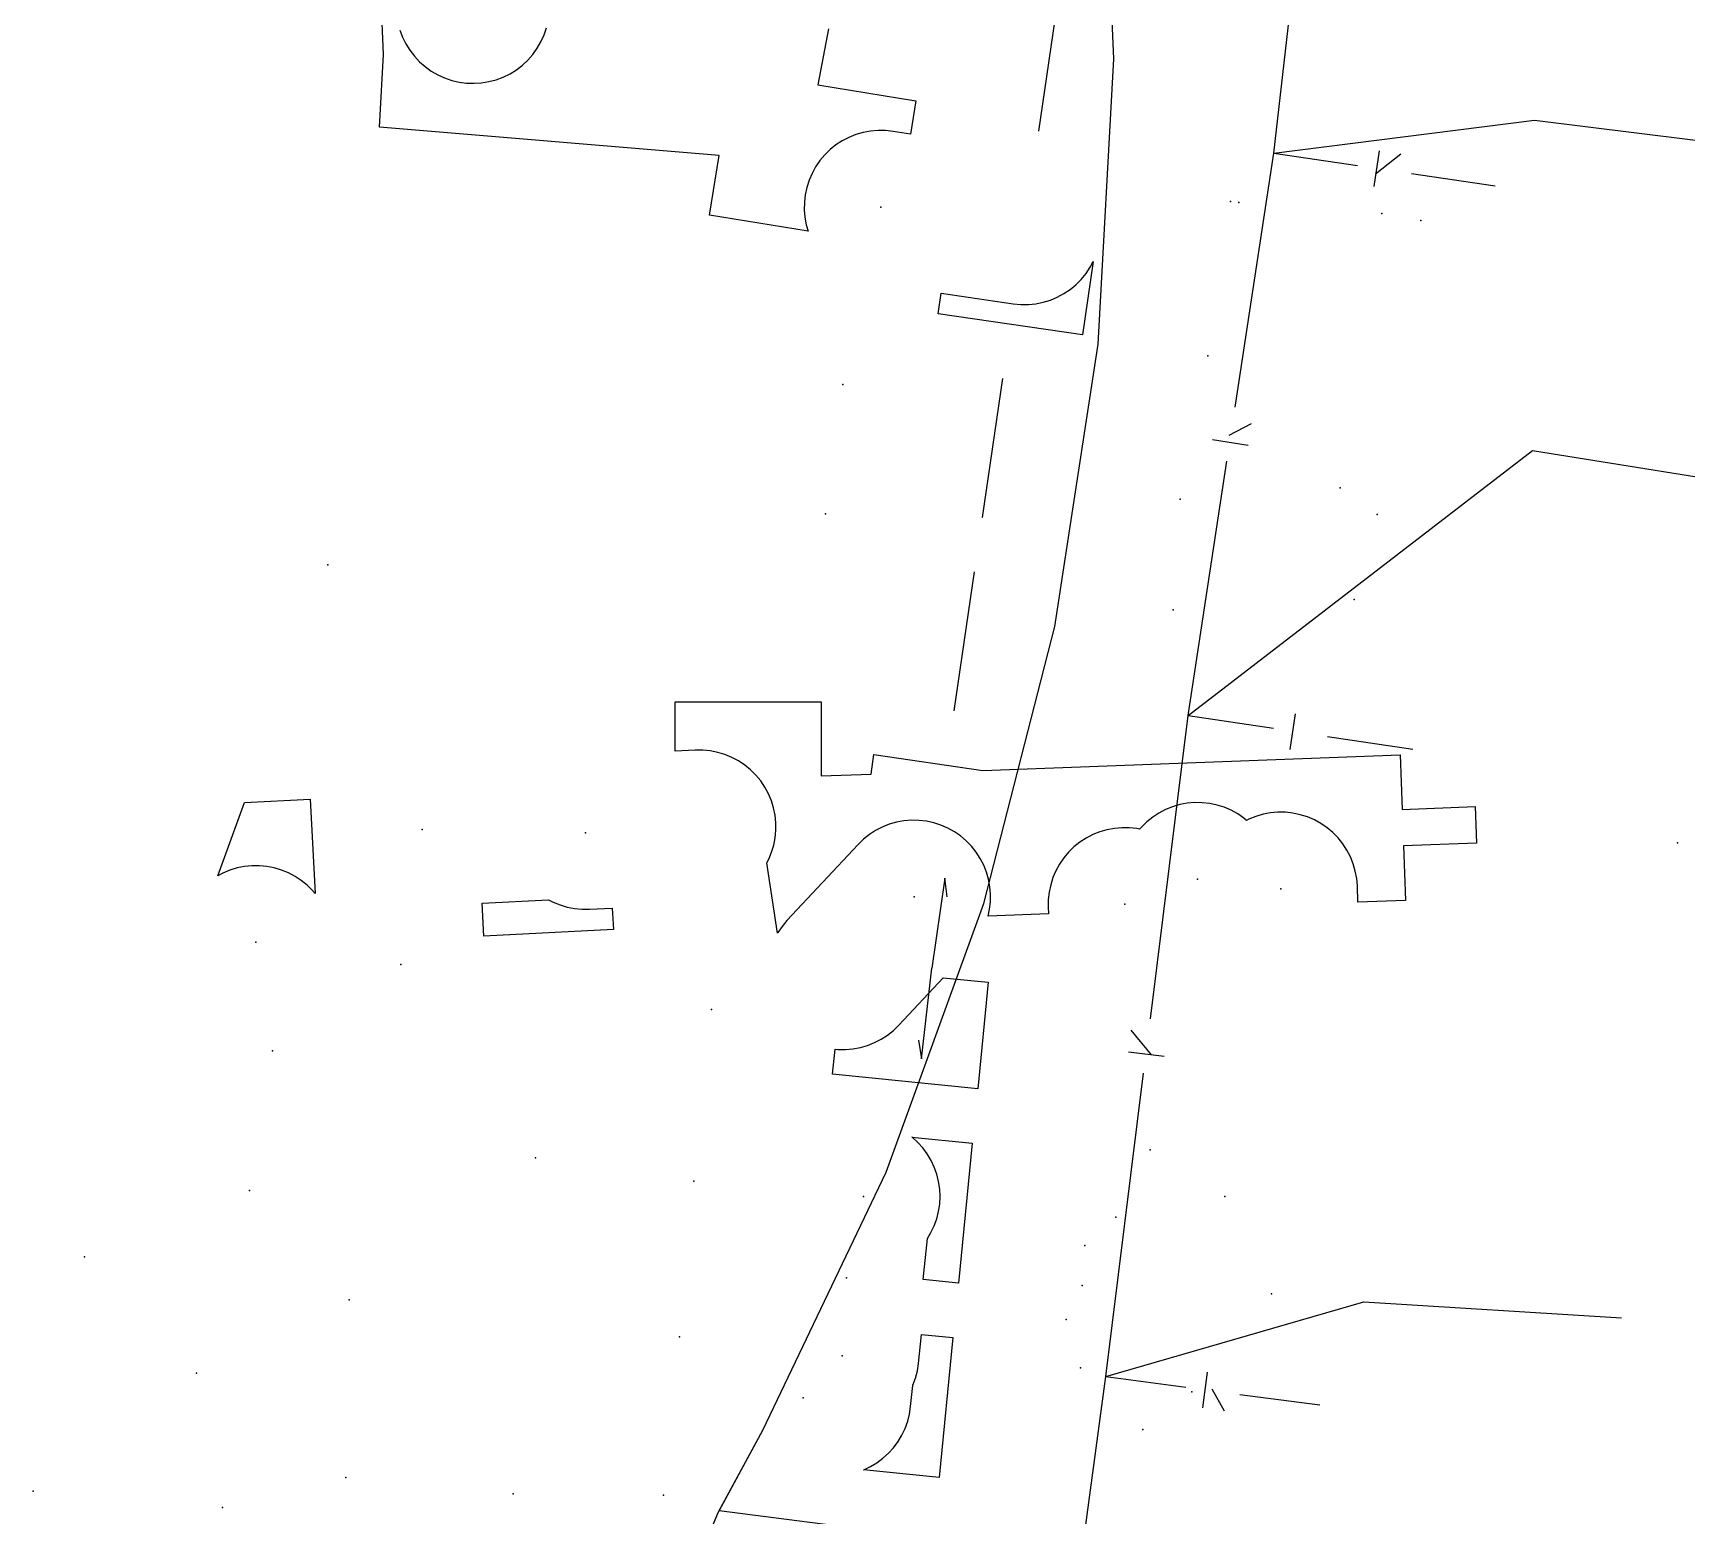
# Model space of a CAD drawing. Header units: metres. Extents: x -3782 to -2031, y 18790 to 19846.
# Drawn here: x -2155.82 to -2110.48, y 19185.23 to 19225.88 of the extents above; entities that cross this region are included whole.
import ezdxf

# ---------------------------------------------------------------- set-up
doc = ezdxf.new("R2010")
doc.units = ezdxf.units.M
for name, color, linetype in [('BENCH', 7, 'Continuous'), ('BOUNDARY', 7, 'Continuous'), ('ELECTR_CABLE', 7, 'Continuous'), ('GROUND', 7, 'Continuous'), ('HEAT', 7, 'Continuous'), ('LOUNGER', 7, 'Continuous'), ('OVERHEAD_POWER_LINE', 7, 'Continuous'), ('SEWER', 7, 'Continuous'), ('TREE', 7, 'Continuous')]:
    doc.layers.add(name, color=color, linetype=linetype)

msp = doc.modelspace()

# ---------------------------------------------------------------- linework, layer by layer
at = {"layer": 'BENCH'}
msp.add_point((-2134.71, 19188.467), dxfattribs=at)
at = {"layer": 'BOUNDARY'}
msp.add_lwpolyline([(-2142.255, 19120.694), (-2140.584, 19128.065), (-2140.023, 19130.032), (-2138.2, 19137.939), (-2137.793, 19140.226), (-2136.86, 19147.292), (-2136.559, 19154.413), (-2136.893, 19161.532), (-2137.859, 19168.593), (-2139.45, 19175.541), (-2140.063, 19177.759), (-2139.484, 19179.082), (-2138.066, 19182.875), (-2137.026, 19185.34), (-2135.813, 19187.582), (-2132.429, 19194.651), (-2129.752, 19202.017), (-2127.809, 19209.61), (-2126.618, 19217.356), (-2126.191, 19225.181), (-2126.531, 19233.011)], dxfattribs=at)
at = {"layer": 'ELECTR_CABLE'}
for points in [[(-2127.697, 19227.012), (-2128.254, 19223.197)], [(-2129.243, 19216.413), (-2129.799, 19212.597)], [(-2130.016, 19211.113), (-2130.572, 19207.297)]]:
    msp.add_lwpolyline(points, dxfattribs=at)
for points in [[(-2127.048, 19217.608), (-2131.006, 19218.186), (-2130.924, 19218.749), (-2128.945, 19218.46), (-2128.74, 19218.44), (-2128.533, 19218.441), (-2128.328, 19218.461), (-2128.126, 19218.502), (-2127.929, 19218.562), (-2127.739, 19218.642), (-2127.558, 19218.739), (-2127.386, 19218.854), (-2127.227, 19218.985), (-2127.082, 19219.131), (-2126.952, 19219.291), (-2126.838, 19219.462), (-2126.754, 19219.619)], [(-2138.214, 19207.548), (-2134.214, 19207.548), (-2134.214, 19205.523), (-2132.846, 19205.561), (-2132.768, 19206.102), (-2129.784, 19205.667), (-2118.338, 19206.097), (-2118.282, 19204.598), (-2116.283, 19204.674), (-2116.246, 19203.674), (-2118.244, 19203.599), (-2118.188, 19202.1), (-2119.495, 19202.051), (-2119.512, 19202.501), (-2119.53, 19202.706), (-2119.568, 19202.909), (-2119.626, 19203.107), (-2119.702, 19203.298), (-2119.797, 19203.481), (-2119.91, 19203.653), (-2120.039, 19203.814), (-2120.183, 19203.961), (-2120.341, 19204.094), (-2120.511, 19204.211), (-2120.691, 19204.31), (-2120.881, 19204.391), (-2121.077, 19204.453), (-2121.279, 19204.495), (-2121.484, 19204.518), (-2121.69, 19204.52), (-2121.895, 19204.502), (-2122.098, 19204.465), (-2122.296, 19204.407), (-2122.487, 19204.33), (-2122.55, 19204.297), (-2122.623, 19204.358), (-2122.793, 19204.475), (-2122.973, 19204.574), (-2123.163, 19204.655), (-2123.359, 19204.717), (-2123.561, 19204.759), (-2123.766, 19204.782), (-2123.972, 19204.784), (-2124.177, 19204.766), (-2124.38, 19204.729), (-2124.578, 19204.671), (-2124.769, 19204.594), (-2124.952, 19204.499), (-2125.124, 19204.387), (-2125.285, 19204.258), (-2125.433, 19204.114), (-2125.482, 19204.055), (-2125.558, 19204.071), (-2125.763, 19204.094), (-2125.969, 19204.096), (-2126.174, 19204.078), (-2126.377, 19204.041), (-2126.575, 19203.983), (-2126.766, 19203.906), (-2126.949, 19203.811), (-2127.121, 19203.699), (-2127.282, 19203.57), (-2127.43, 19203.426), (-2127.562, 19203.268), (-2127.679, 19203.098), (-2127.778, 19202.917), (-2127.859, 19202.728), (-2127.921, 19202.531), (-2127.963, 19202.33), (-2127.986, 19202.125), (-2127.988, 19201.919), (-2127.981, 19201.731), (-2129.637, 19201.669), (-2129.596, 19201.862), (-2129.572, 19202.067), (-2129.569, 19202.273), (-2129.586, 19202.478), (-2129.623, 19202.681), (-2129.68, 19202.879), (-2129.756, 19203.071), (-2129.85, 19203.254), (-2129.962, 19203.427), (-2130.091, 19203.588), (-2130.234, 19203.736), (-2130.391, 19203.869), (-2130.561, 19203.986), (-2130.741, 19204.086), (-2130.93, 19204.168), (-2131.127, 19204.231), (-2131.328, 19204.274), (-2131.533, 19204.297), (-2131.739, 19204.301), (-2131.944, 19204.284), (-2132.147, 19204.246), (-2132.345, 19204.19), (-2132.537, 19204.114), (-2132.72, 19204.019), (-2132.893, 19203.907), (-2133.054, 19203.779), (-2133.202, 19203.636), (-2135.153, 19201.548), (-2135.286, 19201.391), (-2135.403, 19201.222), (-2135.41, 19201.208), (-2135.702, 19203.137), (-2135.652, 19203.231), (-2135.574, 19203.422), (-2135.515, 19203.62), (-2135.475, 19203.822), (-2135.456, 19204.027), (-2135.457, 19204.233), (-2135.477, 19204.438), (-2135.518, 19204.64), (-2135.579, 19204.837), (-2135.658, 19205.027), (-2135.756, 19205.209), (-2135.871, 19205.38), (-2136.003, 19205.538), (-2136.149, 19205.684), (-2136.309, 19205.814), (-2136.48, 19205.928), (-2136.662, 19206.024), (-2136.853, 19206.102), (-2137.05, 19206.162), (-2137.253, 19206.201), (-2137.458, 19206.221), (-2137.664, 19206.22), (-2138.214, 19206.191)], [(-2150.026, 19204.784), (-2148.228, 19204.878), (-2148.092, 19202.288), (-2148.162, 19202.372), (-2148.308, 19202.518), (-2148.468, 19202.648), (-2148.639, 19202.762), (-2148.821, 19202.858), (-2149.012, 19202.936), (-2149.21, 19202.996), (-2149.412, 19203.035), (-2149.617, 19203.055), (-2149.823, 19203.054), (-2150.028, 19203.033), (-2150.23, 19202.992), (-2150.427, 19202.932), (-2150.617, 19202.852), (-2150.755, 19202.778)], [(-2143.512, 19202.028), (-2141.689, 19202.123), (-2141.565, 19202.058), (-2141.374, 19201.979), (-2141.177, 19201.92), (-2140.974, 19201.881), (-2140.769, 19201.861), (-2140.563, 19201.862), (-2139.941, 19201.894), (-2139.91, 19201.309), (-2143.465, 19201.122)], [(-2129.631, 19199.86), (-2129.922, 19196.941), (-2133.902, 19197.337), (-2133.833, 19198.028), (-2133.753, 19198.019), (-2133.547, 19198.016), (-2133.342, 19198.033), (-2133.139, 19198.07), (-2132.941, 19198.127), (-2132.75, 19198.203), (-2132.566, 19198.297), (-2132.393, 19198.409), (-2132.232, 19198.537), (-2132.084, 19198.681), (-2130.867, 19199.983)], [(-2130.07, 19195.449), (-2130.452, 19191.612), (-2131.413, 19191.707), (-2131.302, 19192.83), (-2131.203, 19192.994), (-2131.115, 19193.18), (-2131.045, 19193.374), (-2130.995, 19193.574), (-2130.964, 19193.778), (-2130.954, 19193.984), (-2130.964, 19194.189), (-2130.994, 19194.393), (-2131.044, 19194.593), (-2131.113, 19194.787), (-2131.201, 19194.974), (-2131.307, 19195.151), (-2131.429, 19195.316), (-2131.567, 19195.469), (-2131.72, 19195.608), (-2131.728, 19195.614)], [(-2130.601, 19190.119), (-2130.982, 19186.282), (-2133.056, 19186.488), (-2133.048, 19186.491), (-2132.861, 19186.579), (-2132.685, 19186.685), (-2132.519, 19186.808), (-2132.366, 19186.946), (-2132.227, 19187.098), (-2132.105, 19187.264), (-2131.998, 19187.44), (-2131.91, 19187.627), (-2131.84, 19187.821), (-2131.79, 19188.02), (-2131.76, 19188.224), (-2131.703, 19188.8), (-2131.697, 19188.812), (-2131.627, 19189.006), (-2131.577, 19189.206), (-2131.546, 19189.41), (-2131.467, 19190.205)]]:
    msp.add_lwpolyline(points, close=True, dxfattribs=at)
at = {"layer": 'GROUND'}
msp.add_lwpolyline([(-2105.05, 19173.494), (-2124.006, 19176.621), (-2126.195, 19177.443), (-2127.854, 19178.975), (-2128.832, 19181.012), (-2128.975, 19183.344), (-2128.844, 19184.314), (-2128.917, 19184.324), (-2137.011, 19185.367), (-2135.813, 19187.582), (-2132.429, 19194.651), (-2129.752, 19202.017), (-2127.809, 19209.61), (-2126.618, 19217.356), (-2126.191, 19225.181), (-2126.531, 19233.011)], dxfattribs=at)
at = {"layer": 'HEAT'}
for points in [[(-2134.015, 19225.999), (-2134.302, 19224.46), (-2131.619, 19224.026), (-2131.767, 19223.109), (-2132.243, 19223.186), (-2132.448, 19223.209), (-2132.654, 19223.211), (-2132.86, 19223.194), (-2133.062, 19223.156), (-2133.26, 19223.099), (-2133.452, 19223.023), (-2133.635, 19222.928), (-2133.808, 19222.816), (-2133.969, 19222.687), (-2134.116, 19222.543), (-2134.249, 19222.386), (-2134.366, 19222.216), (-2134.465, 19222.036), (-2134.547, 19221.846), (-2134.609, 19221.65), (-2134.652, 19221.448), (-2134.675, 19221.243), (-2134.678, 19221.037), (-2134.66, 19220.832), (-2134.622, 19220.629), (-2134.571, 19220.451), (-2137.274, 19220.889), (-2137.008, 19222.53), (-2146.323, 19223.308), (-2146.215, 19225.292), (-2146.281, 19226.813)], [(-2145.763, 19225.966), (-2145.69, 19225.773), (-2145.6, 19225.588), (-2145.491, 19225.413), (-2145.366, 19225.249), (-2145.225, 19225.099), (-2145.07, 19224.963), (-2144.903, 19224.842), (-2144.725, 19224.739), (-2144.537, 19224.654), (-2144.342, 19224.587), (-2144.142, 19224.54), (-2143.937, 19224.513), (-2143.731, 19224.506), (-2143.526, 19224.519), (-2143.322, 19224.552), (-2143.123, 19224.605), (-2142.93, 19224.677), (-2142.745, 19224.768), (-2142.57, 19224.877), (-2142.406, 19225.002), (-2142.256, 19225.143), (-2142.12, 19225.297), (-2141.999, 19225.465), (-2141.896, 19225.643), (-2141.811, 19225.831), (-2141.744, 19226.026)]]:
    msp.add_lwpolyline(points, dxfattribs=at)
at = {"layer": 'LOUNGER'}
msp.add_point((-2110.738, 19203.681), dxfattribs=at)
at = {"layer": 'OVERHEAD_POWER_LINE'}
for points in [[(-2130.819, 19202.715), (-2131.181, 19200.241)], [(-2130.758, 19202.201), (-2130.819, 19202.715)], [(-2131.466, 19197.757), (-2131.181, 19200.241)], [(-2131.542, 19198.268), (-2131.466, 19197.757)]]:
    msp.add_lwpolyline(points, dxfattribs=at)
at = {"layer": 'SEWER'}
for points in [[(-2121.804, 19222.594), (-2120.81, 19231.306)], [(-2121.804, 19222.594), (-2114.656, 19223.498)], [(-2114.656, 19223.498), (-2107.589, 19222.614)], [(-2122.863, 19215.625), (-2121.804, 19222.594)], [(-2121.804, 19222.594), (-2119.512, 19222.255)], [(-2118.918, 19222.657), (-2119.063, 19221.677)], [(-2119.011, 19222.026), (-2118.324, 19222.569)], [(-2118.028, 19222.036), (-2115.735, 19221.698)], [(-2123.029, 19214.86), (-2122.418, 19215.182)], [(-2123.488, 19214.738), (-2122.509, 19214.589)], [(-2124.148, 19207.174), (-2114.709, 19214.439)], [(-2124.148, 19207.174), (-2123.089, 19214.143)], [(-2114.709, 19214.439), (-2107.754, 19213.32)], [(-2125.187, 19198.856), (-2124.148, 19207.174)], [(-2124.148, 19207.174), (-2121.81, 19206.822)], [(-2121.216, 19207.222), (-2121.363, 19206.242)], [(-2120.327, 19206.599), (-2117.989, 19206.246)], [(-2125.156, 19197.873), (-2125.714, 19198.548)], [(-2125.788, 19197.952), (-2124.805, 19197.829)], [(-2126.413, 19189.049), (-2125.374, 19197.367)], [(-2126.413, 19189.049), (-2119.336, 19191.095)], [(-2119.336, 19191.095), (-2112.269, 19190.658)], [(-2123.631, 19189.168), (-2123.761, 19188.186)], [(-2128.979, 19170.015), (-2126.413, 19189.049)], [(-2126.413, 19189.049), (-2124.218, 19188.757)], [(-2123.499, 19188.711), (-2123.167, 19188.107)], [(-2122.731, 19188.56), (-2120.537, 19188.268)]]:
    msp.add_lwpolyline(points, dxfattribs=at)
at = {"layer": 'TREE'}
for p in [(-2132.579, 19221.113), (-2122.989, 19221.265), (-2122.758, 19221.234), (-2118.84, 19220.939), (-2117.768, 19220.747), (-2123.61, 19217.034), (-2133.624, 19216.245), (-2119.984, 19213.412), (-2134.096, 19212.699), (-2124.366, 19213.1), (-2118.971, 19212.688), (-2147.737, 19211.3), (-2124.558, 19210.069), (-2119.6, 19210.35), (-2145.157, 19204.045), (-2140.673, 19203.959), (-2123.893, 19202.686), (-2121.611, 19202.422), (-2131.667, 19202.202), (-2125.89, 19201.997), (-2149.713, 19200.957), (-2145.74, 19200.347), (-2137.218, 19199.116), (-2149.254, 19197.979), (-2142.05, 19195.048), (-2125.189, 19195.262), (-2149.887, 19194.151), (-2137.707, 19194.408), (-2133.054, 19193.986), (-2123.149, 19193.987), (-2126.13, 19193.415), (-2154.414, 19192.327), (-2126.98, 19192.642), (-2133.519, 19191.755), (-2127.058, 19191.548), (-2147.157, 19191.147), (-2121.865, 19191.314), (-2127.492, 19190.608), (-2138.095, 19190.136), (-2133.636, 19189.617), (-2151.345, 19189.141), (-2127.1, 19189.288), (-2124.051, 19188.628), (-2125.394, 19187.599), (-2147.243, 19186.279), (-2155.822, 19185.91), (-2142.662, 19185.834), (-2138.533, 19185.794), (-2150.624, 19185.457)]:
    msp.add_point(p, dxfattribs=at)

doc.saveas('drawing.dxf')
